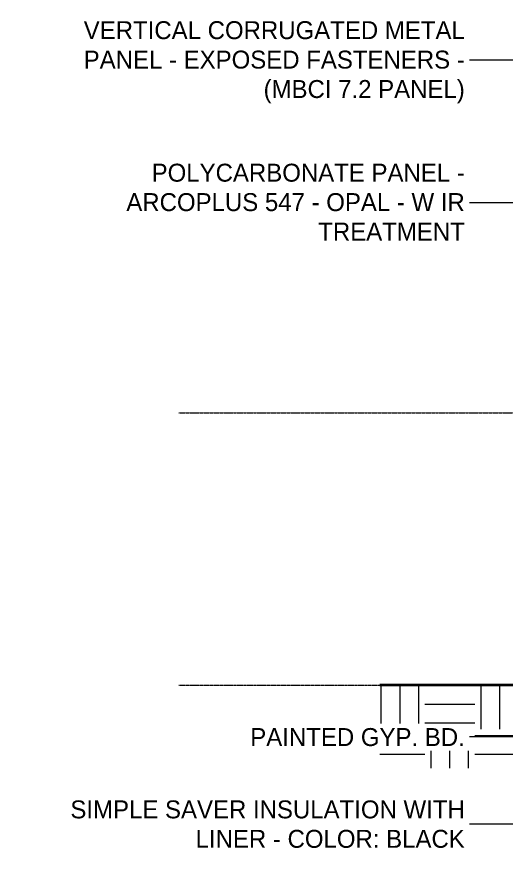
# Model space of a CAD drawing. Header units: inches. Extents: x 21380 to 98133, y -290 to 853.
# Drawn here: x 26873 to 27344, y -161 to 643 of the extents above; entities that cross this region are included whole.
import ezdxf

# ---------------------------------------------------------------- set-up
doc = ezdxf.new("R2010")
doc.units = ezdxf.units.IN
doc.header["$MEASUREMENT"] = 0
doc.linetypes.add('Grid Line 1_2_', pattern=[0.875, 0.5, -0.125, 0.125, -0.125])
for name, color, linetype, lineweight in [('A-ANNO-IDEN', 131, 'Continuous', 9), ('A-FLOR-LEVL', 51, 'Continuous', 9), ('C-TOPO', 7, 'Continuous', 9)]:
    doc.layers.add(name, color=color, linetype=linetype, lineweight=lineweight)
doc.styles.add('Century Gothic', font='GOTHIC.TTF', dxfattribs={"height": 17.245342})

msp = doc.modelspace()

# ---------------------------------------------------------------- hatches: boundary and pattern name
at = {"layer": 'C-TOPO'}
h = msp.add_hatch(dxfattribs=at)
h.set_pattern_fill('FP_16', color=256, style=0, pattern_type=2)
h.set_pattern_definition([(0, (22033.27, 107.706), (48, 48), [48, -48]), (0, (22033.27, 125.706), (48, 48), [48, -48]), (0, (22033.27, 143.706), (48, 48), [48, -48]), (90, (22039.27, 149.706), (-48, 48), [48, -48]), (90, (22057.27, 149.706), (-48, 48), [48, -48]), (90, (22075.27, 149.706), (-48, 48), [48, -48])])
h.paths.add_polyline_path([(29669.36, -79.81), (29700.82, -79.81), (29700.82, 0), (29467.75, 0), (29467.75, -36), (29470.75, -36), (29470.75, -48), (29452.75, -48), (29452.75, -36), (29457.75, -36), (29457.75, -6), (27566.5, -6), (27566.5, -36), (27571.5, -36), (27571.5, -48), (27553.5, -48), (27553.5, -36), (27556.5, -36), (27556.5, 0), (27222.04, 0), (27222.04, -79.81), (29588.6, -79.81)], flags=0)
h.paths.add_polyline_path([(29218.55, -24), (29202.55, -24), (29202.55, -12), (29218.55, -12)], flags=0)

# ---------------------------------------------------------------- linework, layer by layer
at = {"layer": 'A-ANNO-IDEN', "color": 153}
for p, q in [((27357.81, 600.83), (27303.6, 600.83)), ((27357.81, 463.83), (27303.6, 463.83)), ((27357.81, -49.53), (27303.6, -49.53)), ((27357.81, -133.64), (27303.6, -133.64))]:
    msp.add_line(p, q, dxfattribs=at)
at = {"layer": 'A-FLOR-LEVL', "linetype": 'Grid Line 1_2_'}
for p, q in [((27028.54, 261.75), (30327.84, 261.75)), ((27028.54, 0), (30327.84, 0))]:
    msp.add_line(p, q, dxfattribs=at)
at = {"layer": 'C-TOPO', "lineweight": 35}
for p, q in [((27230.04, 0), (27222.04, 0)), ((27556.5, 0), (27230.04, 0))]:
    msp.add_line(p, q, dxfattribs=at)
at = {"layer": 'C-TOPO'}
for q in [(27222.04, 0), (27556.5, 0)]:
    msp.add_line((27230.04, 0), q, dxfattribs=at)

# ---------------------------------------------------------------- next in the draw order: texts
at = {"layer": 'A-ANNO-IDEN', "char_height": 17.2453, "attachment_point": 3, "line_spacing_factor": 0.984117, "style": 'Century Gothic', "bg_fill": 3, "box_fill_scale": 1.25, "bg_fill_color": 0, "bg_fill_transparency": 0}
for s, insert, width in [('VERTICAL CORRUGATED METAL\\PPANEL - EXPOSED FASTENERS -\\P(MBCI 7.2 PANEL)', (27303.6, 638.36), 425.736), ('POLYCARBONATE PANEL -\\PARCOPLUS 547 - OPAL - W IR\\PTREATMENT', (27303.6, 501.36), 387.936), ('PAINTED GYP. BD.', (27303.6, -41.14), 240.192), ('SIMPLE SAVER INSULATION WITH\\PLINER - COLOR: BLACK', (27303.6, -110.68), 426.6)]:
    msp.add_mtext(s, dxfattribs=dict(at, insert=insert, width=width))

doc.saveas('drawing.dxf')
